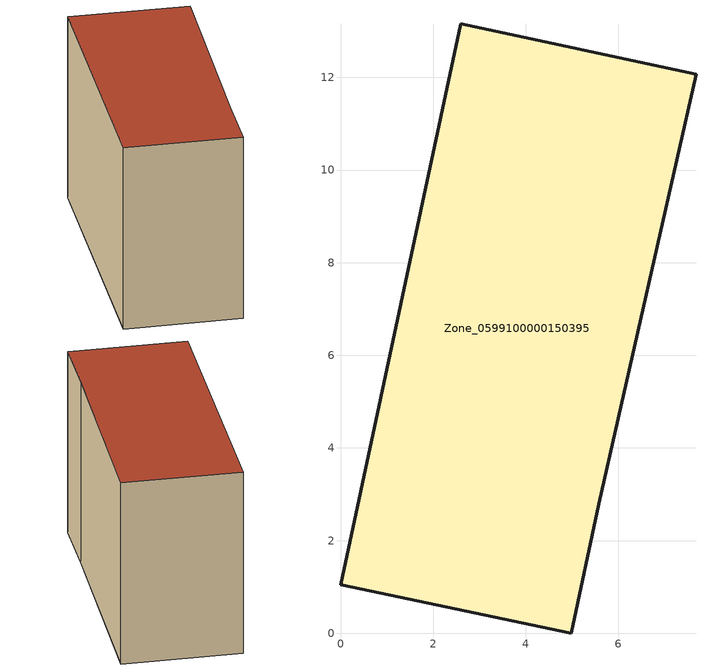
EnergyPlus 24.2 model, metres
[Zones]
Zone_0599100000150395
 floor ground (C_G): 5.58,2.79 4.99,0 0,1.05 2.6,13.16 7.67,12.07 z0
 wall outside (C_F): 2.6,13.16 0,1.05 4.99,0 5.58,2.79 7.67,12.07 2.6,13.16 z0:8.46
 roof outside (C_R): 7.67,12.07 2.6,13.16 0,1.05 4.99,0 5.58,2.79 z8.46
[BUILDING]
Pand.0599100000150395: North Axis=0; Terrain=City; Loads Convergence Tolerance Value=0.04; Temperature Convergence Tolerance Value=0.4; Solar Distribution=FullExterior; Maximum Number of Warmup Days=25; Minimum Number of Warmup Days=1
[Site:Location]
Rotterdam.The.Hague.AP_ZH_NLD Design_Conditions: Latitude=51.96; Longitude=4.45; Time Zone=1; Elevation=-4.5
[SITE:GROUNDTEMPERATURE:BUILDINGSURFACE]
18, 18, 18, 18, 18, 18, 18, 18, 18, 18, 18, 18
[MATERIAL] Thermal Absorptance=0.9; Solar Absorptance=0.7; Visible Absorptance=0.7
Name | Roughness | Thickness | Conductivity | Density | Specific Heat
G.TI.1975-1991 | MediumSmooth | 0.15 | 0.288461 | 540 | 1210
F.TI.1975-1991 | Rough | 0.3 | 0.230769 | 1920 | 840
R.TI.1975-1991 | MediumRough | 0.2 | 0.153846 | 1500 | 1000
[CONSTRUCTION]
C_G: G.TI.1975-1991
C_F: F.TI.1975-1991
C_R: R.TI.1975-1991
[ZONE]
Zone_0599100000150395: Type=1; Multiplier=1; Ceiling Height=Autocalculate; Volume=Autocalculate; Floor Area=autocalculate; Part of Total Floor Area=Yes
[ZONEINFILTRATION:DESIGNFLOWRATE]
Infil_Zone_0599100000150395: Zone or ZoneList or Space or SpaceList=Zone_0599100000150395; Schedule=AlwaysOn; Design Flow Rate Calculation Method=Flow/Area; Flow Rate per Floor Area=0.003; Constant Term Coefficient=1; Temperature Term Coefficient=0; Velocity Term Coefficient=0; Velocity Squared Term Coefficient=0
[HVACTEMPLATE:ZONE:IDEALLOADSAIRSYSTEM]
Zone_0599100000150395: Maximum Heating Supply Air Temperature=50; Minimum Cooling Supply Air Temperature=13; Maximum Heating Supply Air Humidity Ratio=0.0156; Minimum Cooling Supply Air Humidity Ratio=0.0077; Heating Limit=NoLimit; Cooling Limit=NoLimit; Dehumidification Control Type=ConstantSensibleHeatRatio; Cooling Sensible Heat Ratio=0.7; Dehumidification Setpoint=60; Humidification Control Type=None; Humidification Setpoint=30; Outdoor Air Method=None; Outdoor Air Flow Rate per Person=0.00944; Outdoor Air Flow Rate per Zone Floor Area=0; Outdoor Air Flow Rate per Zone=0; Demand Controlled Ventilation Type=None; Outdoor Air Economizer Type=NoEconomizer; Heat Recovery Type=None; Sensible Heat Recovery Effectiveness=0.7; Latent Heat Recovery Effectiveness=0.65
[ZONECONTROL:THERMOSTAT]
ThermostatControl_Zone_0599100000150395: Zone or ZoneList=Zone_0599100000150395; Control Type Schedule=DualSetpointControlType; Control 1=Thermostat_Zone_0599100000150395; Temperature Difference Between Cutout And Setpoint=0
[THERMOSTATSETPOINT:DUALSETPOINT]
Thermostat_Zone_0599100000150395: Heating Setpoint Temperature Schedule=HeatingSetpoint_Zone_0599100000150395; Cooling Setpoint Temperature Schedule=CoolingSetpoint_Zone_0599100000150395
[SCHEDULE:COMPACT]
HeatingSetpoint_Zone_0599100000150395: Through: 12/31, For: AllDays, Until: 24:00, 21
CoolingSetpoint_Zone_0599100000150395: Through: 12/31, For: AllDays, Until: 24:00, 24
DualSetpointControlType: Through: 12/31, For: AllDays, Until: 24:00, 4
AlwaysOn: Through: 12/31, For: AllDays, Until: 24:00, 1
